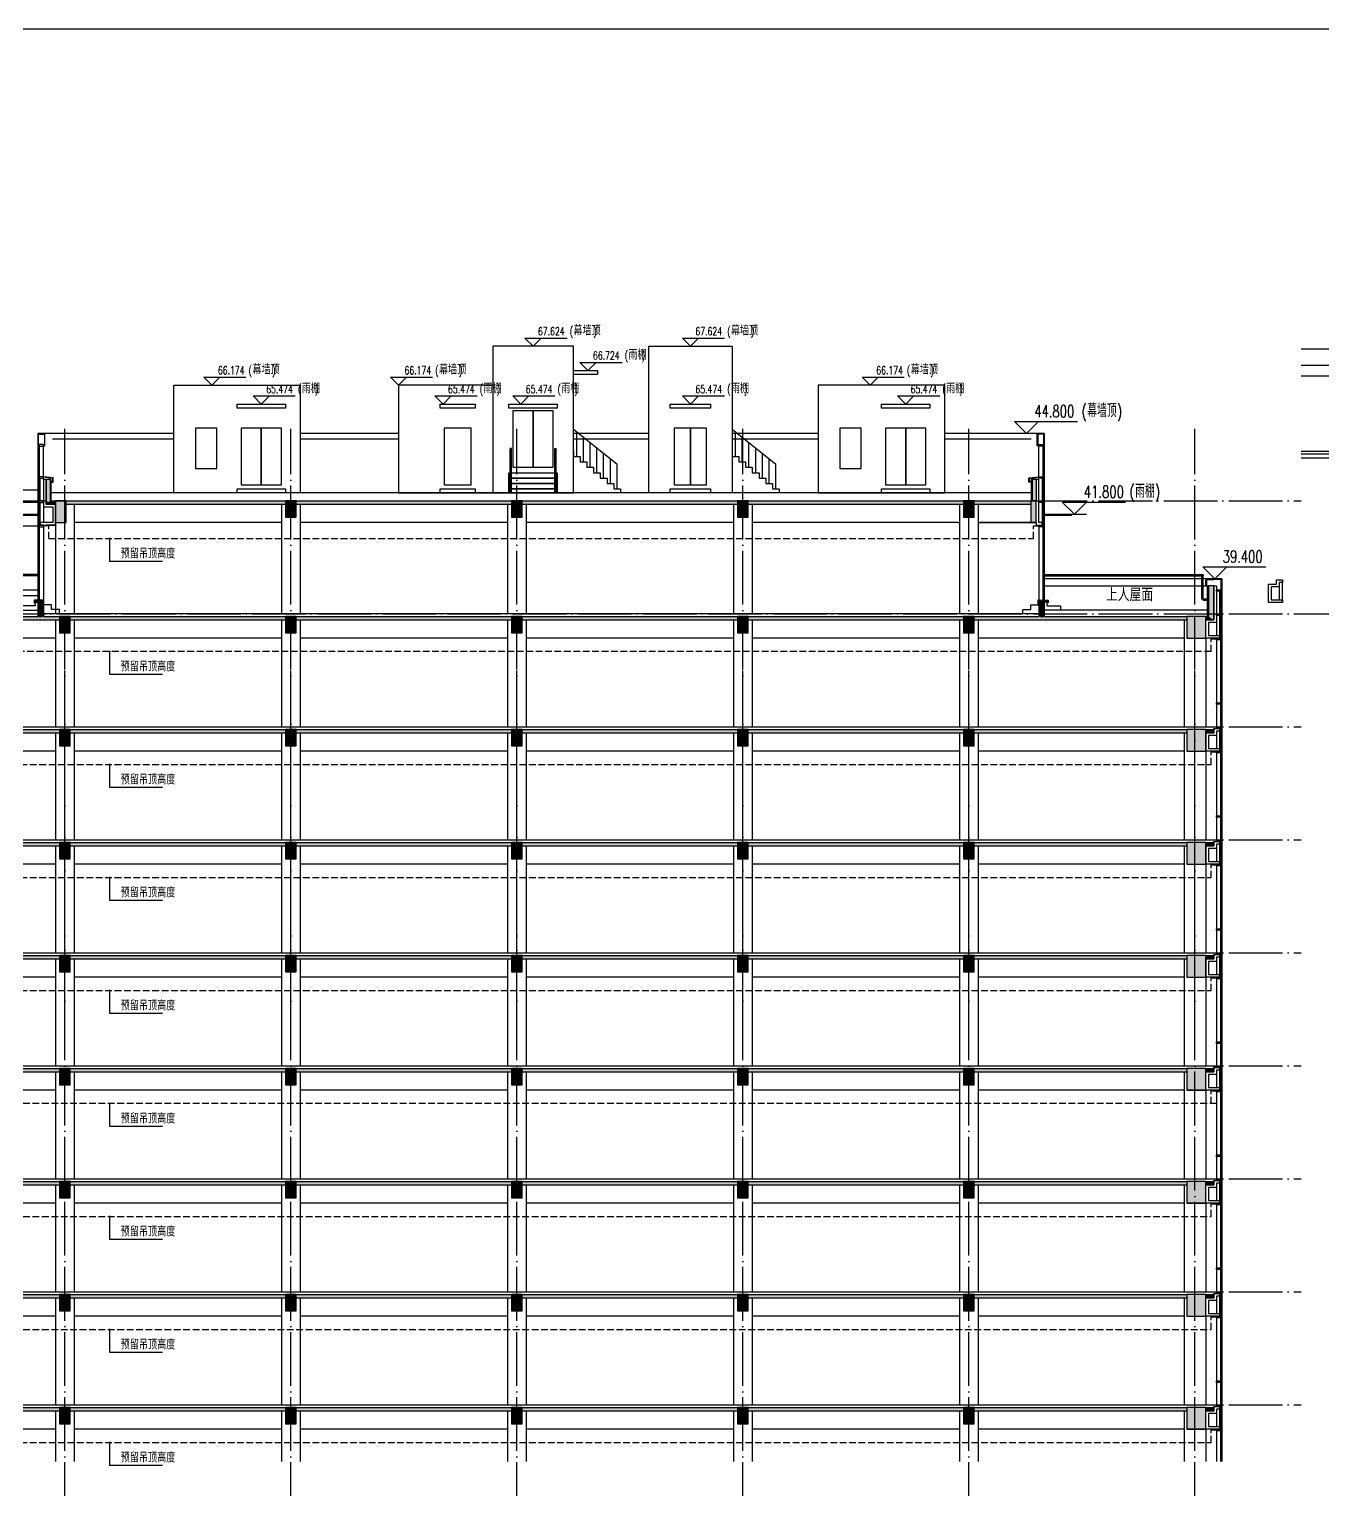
# Model space of a CAD drawing. Extents: x -781494 to 378714, y -27129 to 259749.
# Drawn here: x -735976 to -687899, y 205463 to 259749 of the extents above; entities that cross this region are included whole.
import ezdxf

# ---------------------------------------------------------------- set-up
doc = ezdxf.new("R2010")
doc.units = 0
doc.header["$LTSCALE"] = 1000
doc.header["$MEASUREMENT"] = 0
doc.linetypes.add('104-6 轴网$0$DOTE', pattern=[2.42, 2, -0.2, 0.02, -0.2])
doc.linetypes.add('DASH', pattern=[0.35, 0.25, -0.1])
for name, color, linetype in [('01-标注_标高', 200, 'Continuous'), ('01-标注_符号', 200, 'Continuous'), ('02-TEXT_标注', 130, 'Continuous'), ('05-填充_天正', 26, 'Continuous'), ('104-6 轴网$0$A_AXIS-轴线', 36, '104-6 轴网$0$DOTE'), ('A-C_玻璃幕墙', 140, 'Continuous'), ('A-C_窗', 140, 'Continuous'), ('A-D_龙骨', 152, 'Continuous'), ('A-E_栏杆', 232, 'Continuous'), ('A-STR-面层', 191, 'Continuous'), ('A-SUR_保温', 222, 'Continuous'), ('A-SUR_吊顶', 40, 'Continuous'), ('A-SUR_看线', 231, 'Continuous'), ('A-SUR_面层', 191, 'Continuous'), ('A-TECH_结构', 21, 'Continuous'), ('A-金属背板', 30, 'Continuous'), ('A_STR-砼墙', 51, 'Continuous'), ('A_STR-砼柱', 51, 'Continuous'), ('D_铝板', 181, 'Continuous'), ('PUB_HATCH', 8, 'Continuous')]:
    doc.layers.add(name, color=color, linetype=linetype)
doc.layers.add('04-不打印_标注', color=3, linetype='Continuous', plot=False)
doc.styles.add('104-6 轴网$0$_TCH_AXIS', font='STXIHEI.TTF', dxfattribs={"width": 0.75})
doc.styles.add('_TCH_DIM', font='SIMPLEX', dxfattribs={"bigfont": 'GBCBIG'})

# ---------------------------------------------------------------- blocks, each defined once
blk = doc.blocks.new('kyuhtr')
at = {"const_width": 20}
blk.add_lwpolyline([(50, 0), (0, 0)], dxfattribs=at)
blk.add_lwpolyline([(50, -30), (200, -30), (200, 30), (50, 30)], close=True)
blk = doc.blocks.new('fedwatgerwtg')
at = {"layer": 'A-SUR_吊顶', "linetype": 'DASH'}
blk.add_lwpolyline([(-400, -470), (-400, 0), (-200, 0)], dxfattribs=at)
blk = doc.blocks.new('_FZH')
blk.add_lwpolyline([(-0.5, -0.5), (0.5, -0.5), (0.5, 0.5), (-0.5, 0.5)], close=True)
at = {"layer": 'PUB_HATCH'}
blk.add_solid([(-0.5, -0.5), (0.5, -0.5), (-0.5, 0.5), (0.5, 0.5)], dxfattribs=at)
blk = doc.blocks.new('gfshsth')
at = {"layer": '05-填充_天正'}
for points in [[(7700, 800), (7700, 0), (7783, -40), (7850, 0), (7850, 800)], [(44350, 0), (44500, 0), (44500, 800), (44350, 800)], [(7700, -120), (7800, -120), (7783, -40), (7700, 0)], [(8050, -120), (8050, 0), (7850, 0), (7783, -40), (7800, -120)], [(16600, -120), (16600, 0), (8450, 0), (8450, -120)], [(25000, -120), (25000, 0), (17000, 0), (17000, -120)], [(33400, -120), (33400, 0), (25400, 0), (25400, -120)], [(41800, -120), (41800, 0), (33800, 0), (33800, -120)], [(44300, -120), (44300, 0), (42200, 0), (42200, -120)]]:
    blk.add_hatch(color=256, dxfattribs=at).paths.add_polyline_path(points)
at = {"layer": '01-标注_标高'}
for p, q in [((44139, 2500), (43689, 2950)), ((43689, 2950), (46036, 2950)), ((44139, 2500), (44589, 2950)), ((44871, -491), (46371, -491)), ((45921, -491), (45471, -41)), ((45471, -41), (47819, -41)), ((45921, -491), (46371, -41))]:
    blk.add_line(p, q, dxfattribs=at)
at = {"layer": 'A-C_玻璃幕墙'}
for points in [[(6400, -491), (7400, -491), (7400, -541), (6400, -541)], [(44800, -491), (45800, -491), (45800, -541), (44800, -541)]]:
    blk.add_lwpolyline(points, close=True, dxfattribs=at)
at = {"layer": 'A-C_窗'}
for p, q in [((7400, 2070), (7400, -2100)), ((7450, 2040), (7450, -2100)), ((7600, 800), (7600, 2040)), ((44750, 2100), (44750, -2100)), ((44800, 2070), (44800, -2100)), ((7400, 100), (7400, 100)), ((7600, -60), (7600, -800)), ((7600, -900), (7600, -2100)), ((44600, -900), (44600, -2100))]:
    blk.add_line(p, q, dxfattribs=at)
for points in [[(44600, 800), (44600, 2100)], [(-2200, -930), (7400, -930)]]:
    blk.add_lwpolyline(points, dxfattribs=at)
at = {"layer": 'A-SUR_保温'}
for p, q in [((7880, 800), (7850, 800)), ((7880, 800), (7880, 0)), ((44320, 800), (44350, 800)), ((44320, 800), (44320, 0))]:
    blk.add_line(p, q, dxfattribs=at)
blk.add_lwpolyline([(7700, 800), (7600, 800), (7600, -220), (7950, -220), (7950, -800), (7480, -800), (7480, -900), (8050, -900), (8050, -120), (7700, -120)], close=True, dxfattribs=at)
blk.add_lwpolyline([(44500, -800), (44500, -900), (44720, -900), (44720, -800), (44600, -800), (44600, 800), (44500, 800)], dxfattribs=at)
at = {"layer": 'A-SUR_吊顶', "linetype": 'DASH'}
blk.add_line((7800, -1400), (44400, -1400), dxfattribs=at)
at = {"layer": 'A-SUR_看线'}
for p, q in [((7400, 400), (-2400, 400)), ((-2140, -50), (7460, -50))]:
    blk.add_line(p, q, dxfattribs=at)
at = {"layer": 'A-SUR_面层'}
blk.add_line((44320, 300), (7880, 300), dxfattribs=at)
at = {"layer": 'A-TECH_结构'}
for p, q in [((8050, -900), (7700, -900)), ((16450, -800), (8750, -800)), ((24850, -800), (17150, -800)), ((33250, -800), (25550, -800)), ((41600, -800), (33950, -800)), ((41600, -800), (41650, -800)), ((42350, -800), (44500, -800)), ((44500, -800), (42400, -800))]:
    blk.add_line(p, q, dxfattribs=at)
for points in [[(8050, -120), (8050, -2100)], [(8750, -120), (8750, -2100)], [(16450, -120), (16450, -2100)], [(17150, -120), (17150, -2100)], [(24850, -120), (24850, -2100)], [(25550, -120), (25550, -2100)], [(33250, -120), (33250, -2100)], [(33950, -120), (33950, -2100)], [(41650, -120), (41650, -2100)], [(42350, -120), (42350, -2100)]]:
    blk.add_lwpolyline(points, dxfattribs=at)
at = {"layer": 'A-金属背板'}
for p, q in [((7480, 0), (7480, 840)), ((44720, 840), (44720, 0)), ((7480, -900), (7480, -60)), ((44720, -60), (44720, -900))]:
    blk.add_line(p, q, dxfattribs=at)
at = {"layer": 'A_STR-砼墙'}
for p, q in [((7700, 800), (7700, 0)), ((7850, 800), (7700, 800)), ((7850, 800), (7850, 0)), ((44350, 800), (44350, 0)), ((44500, 800), (44350, 800)), ((44500, 800), (44500, 0)), ((7700, 0), (7700, 0)), ((7700, 0), (7700, -120)), ((7700, -120), (7800, -120)), ((7800, -120), (8050, -120)), ((7850, 0), (8050, 0)), ((8450, 0), (16600, 0)), ((8450, -120), (16600, -120)), ((17000, 0), (25000, 0)), ((17000, -120), (25000, -120)), ((25400, 0), (33400, 0)), ((25400, -120), (33400, -120)), ((33800, 0), (41800, 0)), ((33800, -120), (41800, -120)), ((42200, 0), (44300, 0)), ((42200, -120), (44300, -120))]:
    blk.add_line(p, q, dxfattribs=at)
at = {"layer": 'D_铝板'}
for points in [[(7640, 2467), (7640, 2070), (7600, 2070), (7600, 2050), (7660, 2050), (7660, 2486), (7400, 2500), (7400, 2070), (7420, 2070), (7420, 2479)], [(44560, 2467), (44560, 2070), (44600, 2070), (44600, 2050), (44540, 2050), (44540, 2486), (44800, 2500), (44800, 2070), (44780, 2070), (44780, 2479)]]:
    blk.add_lwpolyline(points, close=True, dxfattribs=at)
for points in [[(7880, 700), (7970, 700), (7970, 855), (7600, 900)], [(7880, 720), (7950, 720), (7950, 837), (7600, 880)], [(44320, 700), (44230, 700), (44230, 855), (44600, 900)], [(44320, 720), (44250, 720), (44250, 837), (44600, 880)]]:
    blk.add_lwpolyline(points, dxfattribs=at)
at = {"color": 2, "xscale": -1}
blk.add_blockref('fedwatgerwtg', (7400, -930), dxfattribs=at)
at = {"color": 2}
blk.add_blockref('fedwatgerwtg', (44800, -930), dxfattribs=at)
at = {"layer": 'A-D_龙骨'}
for p in [(7400, 2070), (7400, 870), (7400, -30), (7400, -930)]:
    blk.add_blockref('kyuhtr', p, dxfattribs=at)
at = {"layer": 'A-D_龙骨', "xscale": -1}
for p in [(44800, 2070), (44800, 870), (44800, -30), (44800, -930)]:
    blk.add_blockref('kyuhtr', p, dxfattribs=at)
at = {"layer": 'A_STR-砼柱', "xscale": 400}
for p, yscale, zscale in [((8250, -400), 800.0000000035507, 800.0000000035507), ((16800, -300), 600, 600), ((25200, -300), 600, 600), ((33600, -300), 600, 600)]:
    blk.add_blockref('_FZH', p, dxfattribs=dict(at, yscale=yscale, zscale=zscale))
at = {"layer": 'A_STR-砼柱'}
for p, xscale, yscale, zscale, rotation in [((42000, -300), 400, 600, 600, 359.9999999999333), ((44400, -400), 800.0000000516884, 200, 200, 89.99999999899948)]:
    blk.add_blockref('_FZH', p, dxfattribs=dict(at, xscale=xscale, yscale=yscale, zscale=zscale, rotation=rotation))
at = {"layer": '02-TEXT_标注', "style": '_TCH_DIM', "width": 0.705882}
for s, height, p in [('44.800', 446.2, (44431, 3107)), ('(', 446, (46186, 3107)), (')', 446, (47502, 3107)), ('41.800', 446.2, (46274, 117)), ('(', 446, (47969, 117)), (')', 446, (48916, 117))]:
    blk.add_text(s, height=height, dxfattribs=at).set_placement(p)
at = {"layer": '02-TEXT_标注', "style": '_TCH_DIM'}
for s, p in [('幕墙顶', (46396, 3107)), ('雨棚', (48179, 117))]:
    blk.add_text(s, height=506.4, dxfattribs=at).set_placement(p)
blk = doc.blocks.new('jtrsytrs')
at = {"layer": '05-填充_天正'}
for points in [[(50900, 1050), (50900, -100), (51100, -220), (51100, 1050)], [(7280, 500), (7280, 440), (7600, 440), (7600, 500)], [(7600, 440), (7400, 440), (7400, -100), (7467, -140), (7600, -100)], [(44600, 500), (44600, 440), (44920, 440), (44920, 500)], [(44800, 440), (44600, 440), (44600, -100), (44733, -140), (44800, -100)], [(300, -100), (300, -220), (7400, -220), (7467, -140), (7400, -100)], [(8200, -220), (8200, -100), (7600, -100), (7467, -140), (7400, -220)], [(16600, -220), (16600, -100), (8600, -100), (8600, -220)], [(25000, -220), (25000, -100), (17000, -100), (17000, -220)], [(33400, -220), (33400, -100), (25400, -100), (25400, -220)], [(41800, -220), (41800, -100), (33800, -100), (33800, -220)], [(42200, -100), (42200, -220), (44800, -220), (44733, -140), (44600, -100)], [(50100, -220), (50100, -100), (44800, -100), (44733, -140), (44800, -220)], [(50800, -100), (50800, -220), (51100, -220), (50900, -100)]]:
    blk.add_hatch(color=256, dxfattribs=at).paths.add_polyline_path(points)
at = {"layer": '01-标注_标高'}
for p, q in [((51140, 1300), (50690, 1750)), ((50690, 1750), (53038, 1750)), ((51140, 1300), (51590, 1750))]:
    blk.add_line(p, q, dxfattribs=at)
at = {"layer": 'A-C_窗'}
for p, q in [((7400, 2100), (7400, 500)), ((7450, 2100), (7450, 500)), ((7600, 2100), (7600, 0)), ((44600, 2100), (44600, 0)), ((44750, 2100), (44750, 500)), ((44800, 2100), (44800, 500)), ((7400, 440), (7400, 0)), ((51200, -320), (51200, -800))]:
    blk.add_line(p, q, dxfattribs=at)
for points in [[(51350, 870), (51350, -2100)], [(51400, 870), (51400, -2100)], [(51200, -900), (51200, -2100)]]:
    blk.add_lwpolyline(points, dxfattribs=at)
at = {"layer": 'A-E_栏杆'}
for points in [[(7400, 1460), (-1685, 1460)], [(7400, 1410), (-1660, 1410)], [(44800, 1460), (50685, 1460)], [(44800, 1410), (50660, 1410)]]:
    blk.add_lwpolyline(points, dxfattribs=at)
for points in [[(50870, 500), (50740, 500, -0.414214), (50660, 580), (50660, 1435)], [(50870, 550), (50740, 550, -0.414214), (50710, 580), (50710, 1435)]]:
    blk.add_lwpolyline(points, format="xyb", dxfattribs=at)
blk.add_circle((50685, 1435), 25, dxfattribs=at)
at = {"layer": 'A-STR-面层'}
blk.add_line((44600, 0), (7600, 0), dxfattribs=at)
for points in [[(7300, 414), (7300, 300), (6800, 300), (6800, 135)], [(7620, 340), (7620, 520), (7260, 515), (7260, 410), (7300, 414)], [(8200, 0), (8200, 170), (7900, 170), (7900, 340), (7620, 340)], [(44000, 0), (44000, 170), (44300, 170), (44300, 340), (44580, 340)], [(44580, 340), (44580, 520), (44940, 515), (44940, 410), (44900, 414)], [(44900, 414), (44900, 300), (45400, 300), (45400, 135)]]:
    blk.add_lwpolyline(points, dxfattribs=at)
at = {"layer": 'A-SUR_保温'}
for p, q in [((50870, -100), (50870, 1050)), ((50870, 1050), (50900, 1050))]:
    blk.add_line(p, q, dxfattribs=at)
blk.add_lwpolyline([(51200, -160), (51200, -320), (50900, -320), (50900, -800), (51320, -800), (51320, -900), (50800, -900), (50800, -220), (51100, -220), (51100, 1050), (51200, 1050), (51200, -60), (51200, -60), (51200, -160), (51200, -160)], dxfattribs=at)
at = {"layer": 'A-SUR_吊顶', "linetype": 'DASH'}
blk.add_line((51000, -1400), (-2000, -1400), dxfattribs=at)
blk.add_lwpolyline([(51000, -1400), (51000, -930), (51200, -930)], dxfattribs=at)
at = {"layer": 'A-SUR_看线'}
for p, q in [((50660, 1300), (44800, 1300)), ((51400, 1300), (50710, 1300)), ((-1660, 891), (7400, 891)), ((-1660, 691), (7400, 691)), ((50660, 1030), (44800, 1030)), ((50810, 1030), (50710, 1030))]:
    blk.add_line(p, q, dxfattribs=at)
at = {"layer": 'A-SUR_面层'}
for p, q in [((-1920, 135), (7400, 135)), ((50870, 135), (44800, 135))]:
    blk.add_line(p, q, dxfattribs=at)
at = {"layer": 'A-TECH_结构'}
for p, q in [((8050, -900), (400, -900)), ((16450, -900), (8750, -900)), ((24850, -900), (17150, -900)), ((33250, -900), (25550, -900)), ((41650, -900), (33950, -900)), ((50000, -900), (42350, -900))]:
    blk.add_line(p, q, dxfattribs=at)
for points in [[(8050, 2100), (8050, 0)], [(8750, 2100), (8750, 0)], [(16450, 2100), (16450, 0)], [(17150, 2100), (17150, 0)], [(24850, 2100), (24850, 0)], [(25550, 2100), (25550, 0)], [(33250, 2100), (33250, 0)], [(33950, 2100), (33950, 0)], [(41650, 2100), (41650, 0)], [(42350, 2100), (42350, 0)], [(8050, -220), (8050, -2100)], [(8750, -220), (8750, -2100)], [(16450, -220), (16450, -2100)], [(17150, -220), (17150, -2100)], [(24850, -220), (24850, -2100)], [(25550, -220), (25550, -2100)], [(33250, -220), (33250, -2100)], [(33950, -220), (33950, -2100)], [(41650, -220), (41650, -2100)], [(42350, -220), (42350, -2100)], [(50000, -220), (50000, -2100)], [(50800, -900), (50800, -2100)]]:
    blk.add_lwpolyline(points, dxfattribs=at)
at = {"layer": 'A-金属背板'}
for p, q in [((51320, -100), (51320, 840)), ((51320, -900), (51320, -60))]:
    blk.add_line(p, q, dxfattribs=at)
at = {"layer": 'A_STR-砼墙'}
for p, q in [((50900, 1050), (50900, -100)), ((51100, 1050), (50900, 1050)), ((51100, 1050), (51100, -220)), ((7280, 500), (7280, 440)), ((7600, 500), (7280, 500)), ((7280, 440), (7400, 440)), ((7400, 440), (7400, -100)), ((7600, 500), (7600, 440)), ((7600, 440), (7600, -100)), ((44600, 500), (44600, 440)), ((44920, 500), (44600, 500)), ((44600, 440), (44600, -100)), ((44800, 440), (44800, -100)), ((44920, 440), (44800, 440)), ((44920, 500), (44920, 440)), ((300, -100), (7400, -100)), ((300, -220), (7400, -220)), ((7400, -220), (8200, -220)), ((7600, -100), (8200, -100)), ((8600, -100), (16600, -100)), ((8600, -220), (16600, -220)), ((17000, -100), (25000, -100)), ((17000, -220), (25000, -220)), ((25400, -100), (33400, -100)), ((25400, -220), (33400, -220)), ((33800, -100), (41800, -100)), ((33800, -220), (41800, -220)), ((42200, -100), (44600, -100)), ((42200, -220), (44800, -220)), ((44800, -100), (50100, -100)), ((44800, -220), (50100, -220)), ((50800, -100), (50900, -100)), ((50800, -220), (51100, -220))]:
    blk.add_line(p, q, dxfattribs=at)
at = {"layer": 'D_铝板'}
blk.add_lwpolyline([(50870, 1030), (50810, 1030), (50810, 1270), (51400, 1300), (51400, 870), (51380, 870), (51380, 1279), (50830, 1251), (50830, 1050), (50870, 1050)], close=True, dxfattribs=at)
at = {"layer": 'A-D_龙骨', "xscale": -1}
for p in [(51400, 870), (51400, -30), (51400, -930)]:
    blk.add_blockref('kyuhtr', p, dxfattribs=at)
at = {"layer": 'A_STR-砼柱'}
for p, xscale, yscale, zscale in [((8400, -400), 400, 600, 600), ((16800, -400), 400, 600, 600), ((25200, -400), 400, 600, 600), ((42000, -400), 400, 600, 600), ((50450, -500), 700, 800, 800)]:
    blk.add_blockref('_FZH', p, dxfattribs=dict(at, xscale=xscale, yscale=yscale, zscale=zscale))
at = {"layer": 'A_STR-砼柱', "xscale": 400, "yscale": 600, "zscale": 600, "rotation": 6.670106611340577e-11}
blk.add_blockref('_FZH', (33600, -400), dxfattribs=at)
at = {"layer": '02-TEXT_标注'}
for s, height, style, width, p in [('39.400', 446.2, '_TCH_DIM', 0.705882, (51433, 1908)), ('上人屋面', 428.1, '104-6 轴网$0$_TCH_AXIS', 0.75, (47094, 518))]:
    blk.add_text(s, height=height, dxfattribs=dict(at, style=style, width=width)).set_placement(p)
blk = doc.blocks.new('htetrawe')
at = {"layer": 'A-C_窗'}
blk.add_line((-200, 610), (-200, 130), dxfattribs=at)
at = {"layer": 'A-SUR_保温'}
blk.add_lwpolyline([(-200, 770), (-200, 610), (-500, 610), (-500, 130), (-80, 130), (-80, 30), (-600, 30), (-600, 710), (-300, 710), (-300, 870), (-200, 870), (-200, 870), (-80, 870), (-80, 770), (-200, 770)], dxfattribs=at)
at = {"layer": 'A-金属背板'}
blk.add_line((-80, 30), (-80, 870), dxfattribs=at)
blk = doc.blocks.new('njgdfjhtrs')
at = {"layer": '05-填充_天正'}
for points in [[(8200, -220), (8200, -100), (300, -100), (300, -220)], [(16600, -220), (16600, -100), (8600, -100), (8600, -220)], [(25000, -220), (25000, -100), (17000, -100), (17000, -220)], [(33400, -220), (33400, -100), (25400, -100), (25400, -220)], [(41800, -220), (41800, -100), (33800, -100), (33800, -220)], [(50100, -220), (50100, -100), (42200, -100), (42200, -220)], [(50800, -100), (50800, -220), (51100, -220), (51100, -100)]]:
    blk.add_hatch(color=256, dxfattribs=at).paths.add_polyline_path(points)
at = {"layer": '01-标注_符号'}
for p, q in [((10061, -1400), (10061, -2240)), ((10061, -2240), (12028, -2240))]:
    blk.add_line(p, q, dxfattribs=at)
at = {"layer": '01-标注_符号', "const_width": 40}
blk.add_lwpolyline([(10061, -1380, 1), (10061, -1420, 1)], format="xyb", close=True, dxfattribs=at)
at = {"layer": '104-6 轴网$0$A_AXIS-轴线'}
for points in [[(8400, -2100), (8400, 2100)], [(16800, -2100), (16800, 2100)], [(25200, -2100), (25200, 2100)], [(33600, -2100), (33600, 2100)], [(42000, -2100), (42000, 2100)], [(50400, -2100), (50400, 2100)]]:
    blk.add_lwpolyline(points, dxfattribs=at)
at = {"layer": 'A-C_窗'}
for points in [[(51200, 2100), (51200, 0)], [(51350, 2100), (51350, -2100)], [(51400, 2100), (51400, -2100)], [(51200, -900), (51200, -2100)]]:
    blk.add_lwpolyline(points, dxfattribs=at)
at = {"layer": 'A-SUR_吊顶', "linetype": 'DASH'}
blk.add_line((-2000, -1400), (51000, -1400), dxfattribs=at)
at = {"layer": 'A-SUR_面层'}
blk.add_line((-2200, 0), (51200, 0), dxfattribs=at)
at = {"layer": 'A-TECH_结构'}
for p, q in [((8050, -900), (400, -900)), ((16450, -900), (8750, -900)), ((24850, -900), (17150, -900)), ((33250, -900), (25550, -900)), ((41650, -900), (33950, -900)), ((50000, -900), (42350, -900))]:
    blk.add_line(p, q, dxfattribs=at)
for points in [[(8050, 2100), (8050, 0)], [(8750, 2100), (8750, 0)], [(16450, 2100), (16450, 0)], [(17150, 2100), (17150, 0)], [(24850, 2100), (24850, 0)], [(25550, 2100), (25550, 0)], [(33250, 2100), (33250, 0)], [(33950, 2100), (33950, 0)], [(41650, 2100), (41650, 0)], [(42350, 2100), (42350, 0)], [(50000, 2100), (50000, 0)], [(50800, 2100), (50800, 0)], [(8050, -220), (8050, -2100)], [(8750, -220), (8750, -2100)], [(16450, -220), (16450, -2100)], [(17150, -220), (17150, -2100)], [(24850, -220), (24850, -2100)], [(25550, -220), (25550, -2100)], [(33250, -220), (33250, -2100)], [(33950, -220), (33950, -2100)], [(41650, -220), (41650, -2100)], [(42350, -220), (42350, -2100)], [(50000, -220), (50000, -2100)], [(50800, -220), (50800, -2100)]]:
    blk.add_lwpolyline(points, dxfattribs=at)
at = {"layer": 'A_STR-砼墙'}
for p, q in [((300, -100), (8200, -100)), ((300, -220), (8200, -220)), ((8600, -100), (16600, -100)), ((8600, -220), (16600, -220)), ((17000, -100), (25000, -100)), ((17000, -220), (25000, -220)), ((25400, -100), (33400, -100)), ((25400, -220), (33400, -220)), ((33800, -100), (41800, -100)), ((33800, -220), (41800, -220)), ((42200, -100), (50100, -100)), ((42200, -220), (50100, -220)), ((50800, -100), (51100, -100)), ((50800, -220), (51100, -220)), ((51100, -100), (51100, -220))]:
    blk.add_line(p, q, dxfattribs=at)
at = {"color": 2}
for name in ['htetrawe', 'fedwatgerwtg']:
    blk.add_blockref(name, (51400, -930), dxfattribs=at)
at = {"layer": 'A-D_龙骨', "xscale": -1}
for p in [(51400, 870), (51400, -30), (51400, -930)]:
    blk.add_blockref('kyuhtr', p, dxfattribs=at)
at = {"layer": 'A_STR-砼柱'}
for p, xscale, yscale, zscale in [((8400, -400), 400, 600, 600), ((16800, -400), 400, 600, 600), ((25200, -400), 400, 600, 600), ((33600, -400), 400, 600, 600), ((42000, -400), 400, 600, 600), ((50450, -500), 700, 800, 800)]:
    blk.add_blockref('_FZH', p, dxfattribs=dict(at, xscale=xscale, yscale=yscale, zscale=zscale))
at = {"layer": '02-TEXT_标注', "style": '_TCH_DIM'}
blk.add_text('预留吊顶高度', height=337.6, dxfattribs=at).set_placement((10478, -2135))
blk = doc.blocks.new('jrsdtr4e')
at = {"layer": '05-填充_天正'}
for points in [[(8200, -220), (8200, -100), (300, -100), (300, -220)], [(16600, -220), (16600, -100), (8600, -100), (8600, -220)], [(25000, -220), (25000, -100), (17000, -100), (17000, -220)], [(33400, -220), (33400, -100), (25400, -100), (25400, -220)], [(41800, -220), (41800, -100), (33800, -100), (33800, -220)], [(50100, -220), (50100, -100), (42200, -100), (42200, -220)], [(50800, -100), (50800, -220), (51100, -220), (51100, -100)]]:
    blk.add_hatch(color=256, dxfattribs=at).paths.add_polyline_path(points)
at = {"layer": '01-标注_符号'}
for p, q in [((10061, -1400), (10061, -2240)), ((10061, -2240), (12028, -2240))]:
    blk.add_line(p, q, dxfattribs=at)
at = {"layer": '01-标注_符号', "const_width": 40}
blk.add_lwpolyline([(10061, -1380, 1), (10061, -1420, 1)], format="xyb", close=True, dxfattribs=at)
at = {"layer": 'A-C_窗'}
for points in [[(51200, 2100), (51200, 0)], [(51350, 2100), (51350, -2100)], [(51400, 2100), (51400, -2100)], [(51200, -900), (51200, -2100)]]:
    blk.add_lwpolyline(points, dxfattribs=at)
at = {"layer": 'A-SUR_保温'}
blk.add_lwpolyline([(51200, -160), (51200, -320), (50900, -320), (50900, -800), (51350, -800), (51350, -900), (50800, -900), (50800, -220), (51100, -220), (51100, -30), (51200, -30), (51200, -60), (51350, -60), (51350, -160), (51200, -160)], dxfattribs=at)
at = {"layer": 'A-SUR_吊顶', "linetype": 'DASH'}
blk.add_lwpolyline([(51200, -1400), (-400, -1400), (-400, -1140), (-500, -1140)], dxfattribs=at)
at = {"layer": 'A-SUR_面层'}
blk.add_line((-2200, 0), (51200, 0), dxfattribs=at)
at = {"layer": 'A-TECH_结构'}
for p, q in [((8050, -900), (400, -900)), ((16450, -900), (8750, -900)), ((21600, -900), (17150, -900)), ((24850, -900), (21600, -900)), ((33250, -900), (25550, -900)), ((41650, -900), (33950, -900)), ((50000, -900), (42350, -900)), ((50750, -900), (50100, -900))]:
    blk.add_line(p, q, dxfattribs=at)
for points in [[(8050, 2100), (8050, 0)], [(8750, 2100), (8750, 0)], [(16450, 2100), (16450, 0)], [(17150, 2100), (17150, 0)], [(24850, 2100), (24850, 0)], [(25550, 2100), (25550, 0)], [(33250, 2100), (33250, 0)], [(33950, 2100), (33950, 0)], [(41650, 2100), (41650, 0)], [(42350, 2100), (42350, 0)], [(50000, 2100), (50000, 0)], [(50800, 2100), (50800, 0)], [(8050, -220), (8050, -2100)], [(8750, -220), (8750, -2100)], [(16450, -220), (16450, -2100)], [(17150, -220), (17150, -2100)], [(24850, -220), (24850, -2100)], [(25550, -220), (25550, -2100)], [(33250, -220), (33250, -2100)], [(33950, -220), (33950, -2100)], [(41650, -220), (41650, -2100)], [(42350, -220), (42350, -2100)], [(50000, -220), (50000, -2100)], [(50800, -900), (50800, -2100)]]:
    blk.add_lwpolyline(points, dxfattribs=at)
at = {"layer": 'A_STR-砼墙'}
for p, q in [((300, -100), (8200, -100)), ((300, -220), (8200, -220)), ((8600, -100), (16600, -100)), ((8600, -220), (16600, -220)), ((17000, -100), (25000, -100)), ((17000, -220), (25000, -220)), ((25400, -100), (33400, -100)), ((25400, -220), (33400, -220)), ((33800, -100), (41800, -100)), ((33800, -220), (41800, -220)), ((42200, -100), (50100, -100)), ((42200, -220), (50100, -220)), ((50800, -100), (51100, -100)), ((50800, -220), (51100, -220)), ((51100, -100), (51100, -220))]:
    blk.add_line(p, q, dxfattribs=at)
at = {"layer": 'A-D_龙骨', "xscale": -1}
for p in [(51400, 870), (51400, -30), (51400, -930)]:
    blk.add_blockref('kyuhtr', p, dxfattribs=at)
at = {"layer": 'A_STR-砼柱'}
for p, xscale, yscale, zscale in [((8400, -400), 400, 600, 600), ((16800, -400), 400, 600, 600), ((25200, -400), 400, 600, 600), ((33600, -400), 400, 600, 600), ((42000, -400), 400, 600, 600), ((50450, -500), 700, 800, 800)]:
    blk.add_blockref('_FZH', p, dxfattribs=dict(at, xscale=xscale, yscale=yscale, zscale=zscale))
at = {"layer": '02-TEXT_标注', "style": '_TCH_DIM'}
blk.add_text('预留吊顶高度', height=337.6, dxfattribs=at).set_placement((10478, -2135))
blk = doc.blocks.new('grweat')
at = {"layer": '05-填充_天正'}
for points in [[(8200, -220), (8200, -100), (300, -100), (300, -220)], [(16600, -220), (16600, -100), (8600, -100), (8600, -220)], [(25000, -220), (25000, -100), (17000, -100), (17000, -220)], [(33400, -220), (33400, -100), (25400, -100), (25400, -220)], [(41800, -220), (41800, -100), (33800, -100), (33800, -220)], [(50100, -220), (50100, -100), (42200, -100), (42200, -220)], [(50800, -100), (50800, -220), (51100, -220), (51100, -100)]]:
    blk.add_hatch(color=256, dxfattribs=at).paths.add_polyline_path(points)
at = {"layer": '01-标注_符号'}
for p, q in [((10061, -1400), (10061, -2240)), ((10061, -2240), (12027.6, -2240))]:
    blk.add_line(p, q, dxfattribs=at)
at = {"layer": '01-标注_符号', "const_width": 40}
blk.add_lwpolyline([(10061, -1380, 1), (10061, -1420, 1)], format="xyb", close=True, dxfattribs=at)
at = {"layer": 'A-C_窗'}
for points in [[(51200, 2100), (51200, 0)], [(51350, 2100), (51350, -2100)], [(51400, 2100), (51400, -2100)], [(51200, -900), (51200, -2100)]]:
    blk.add_lwpolyline(points, dxfattribs=at)
at = {"layer": 'A-SUR_吊顶', "linetype": 'DASH'}
blk.add_lwpolyline([(-3500, -930), (-3300, -930), (-3300, -1400), (51000, -1400)], dxfattribs=at)
at = {"layer": 'A-SUR_面层'}
blk.add_line((-3220, 0, -1500), (51200, 0), dxfattribs=at)
at = {"layer": 'A-TECH_结构'}
for p, q in [((8050, -900), (400, -900)), ((16450, -900), (8750, -900)), ((21400, -900), (17150, -900)), ((24850, -900), (17200, -900)), ((33250, -900), (25550, -900)), ((41650, -900), (33950, -900)), ((50000, -900), (42350, -900)), ((50750, -900), (50100, -900))]:
    blk.add_line(p, q, dxfattribs=at)
for points in [[(8050, 2100), (8050, 0)], [(8750, 2100), (8750, 0)], [(16450, 2100), (16450, 0)], [(17150, 2100), (17150, 0)], [(24850, 2100), (24850, 0)], [(25550, 2100), (25550, 0)], [(33250, 2100), (33250, 0)], [(33950, 2100), (33950, 0)], [(41650, 2100), (41650, 0)], [(42350, 2100), (42350, 0)], [(50000, 2100), (50000, 0)], [(50800, 2100), (50800, 0)], [(8050, -220), (8050, -2100)], [(8750, -220), (8750, -2100)], [(16450, -220), (16450, -2100)], [(17150, -220), (17150, -2100)], [(24850, -220), (24850, -2100)], [(25550, -220), (25550, -2100)], [(33250, -220), (33250, -2100)], [(33950, -220), (33950, -2100)], [(41650, -220), (41650, -2100)], [(42350, -220), (42350, -2100)], [(50000, -220), (50000, -2100)], [(50800, -900), (50800, -2100)]]:
    blk.add_lwpolyline(points, dxfattribs=at)
at = {"layer": 'A_STR-砼墙'}
for p, q in [((300, -100), (8200, -100)), ((300, -220), (8200, -220)), ((8600, -100), (16600, -100)), ((8600, -220), (16600, -220)), ((17000, -100), (25000, -100)), ((17000, -220), (25000, -220)), ((25400, -100), (33400, -100)), ((25400, -220), (33400, -220)), ((33800, -100), (41800, -100)), ((33800, -220), (41800, -220)), ((42200, -100), (50100, -100)), ((42200, -220), (50100, -220)), ((50800, -100), (51100, -100)), ((50800, -220), (51100, -220)), ((51100, -100), (51100, -220))]:
    blk.add_line(p, q, dxfattribs=at)
at = {"color": 2}
for name in ['htetrawe', 'fedwatgerwtg']:
    blk.add_blockref(name, (51400, -930), dxfattribs=at)
at = {"layer": 'A-D_龙骨', "xscale": -1}
for p in [(51400, 870), (51400, -30), (51400, -930)]:
    blk.add_blockref('kyuhtr', p, dxfattribs=at)
at = {"layer": 'A_STR-砼柱'}
for p, xscale, yscale, zscale in [((8400, -400), 400, 600, 600), ((16800, -400), 400, 600, 600), ((25200, -400), 400, 600, 600), ((33600, -400), 400, 600, 600), ((42000, -400), 400, 600, 600), ((50450, -500), 700, 800, 800)]:
    blk.add_blockref('_FZH', p, dxfattribs=dict(at, xscale=xscale, yscale=yscale, zscale=zscale))
at = {"layer": '02-TEXT_标注', "style": '_TCH_DIM'}
blk.add_text('预留吊顶高度', height=337.59, dxfattribs=at).set_placement((10477.9, -2135))
blk = doc.blocks.new('heaerwar')
at = {"layer": '05-填充_天正'}
for points in [[(8200, -220), (8200, -100), (300, -100), (300, -220)], [(16600, -220), (16600, -100), (8600, -100), (8600, -220)], [(25000, -220), (25000, -100), (17000, -100), (17000, -220)], [(33400, -220), (33400, -100), (25400, -100), (25400, -220)], [(41800, -220), (41800, -100), (33800, -100), (33800, -220)], [(50100, -220), (50100, -100), (42200, -100), (42200, -220)], [(50800, -100), (50800, -220), (51100, -220), (51100, -100)]]:
    blk.add_hatch(color=256, dxfattribs=at).paths.add_polyline_path(points)
at = {"layer": '01-标注_符号'}
for p, q in [((10061, -1400), (10061, -2240)), ((10061, -2240), (12028, -2240))]:
    blk.add_line(p, q, dxfattribs=at)
at = {"layer": '01-标注_符号', "const_width": 40}
blk.add_lwpolyline([(10061, -1380, 1), (10061, -1420, 1)], format="xyb", close=True, dxfattribs=at)
at = {"layer": 'A-C_窗'}
for points in [[(51200, 2100), (51200, 0)], [(51350, 2100), (51350, -2100)], [(51400, 2100), (51400, -2100)], [(51200, -900), (51200, -2100)]]:
    blk.add_lwpolyline(points, dxfattribs=at)
at = {"layer": 'A-SUR_吊顶', "linetype": 'DASH'}
blk.add_line((-3300, -1400), (51000, -1400), dxfattribs=at)
at = {"layer": 'A-SUR_面层'}
blk.add_line((-3500, 0), (51200, 0), dxfattribs=at)
at = {"layer": 'A-TECH_结构'}
for p, q in [((8050, -900), (400, -900)), ((16450, -900), (8750, -900)), ((21400, -900), (17150, -900)), ((24850, -900), (21400, -900)), ((33250, -900), (25550, -900)), ((41650, -900), (33950, -900)), ((50000, -900), (42350, -900))]:
    blk.add_line(p, q, dxfattribs=at)
for points in [[(8050, 2100), (8050, 0)], [(8750, 2100), (8750, 0)], [(16450, 2100), (16450, 0)], [(17150, 2100), (17150, 0)], [(24850, 2100), (24850, 0)], [(25550, 2100), (25550, 0)], [(33250, 2100), (33250, 0)], [(33950, 2100), (33950, 0)], [(41650, 2100), (41650, 0)], [(42350, 2100), (42350, 0)], [(50000, 2100), (50000, 0)], [(50800, 2100), (50800, 0)], [(8050, -220), (8050, -2100)], [(8750, -220), (8750, -2100)], [(16450, -220), (16450, -2100)], [(17150, -220), (17150, -2100)], [(24850, -220), (24850, -2100)], [(25550, -220), (25550, -2100)], [(33250, -220), (33250, -2100)], [(33950, -220), (33950, -2100)], [(41650, -220), (41650, -2100)], [(42350, -220), (42350, -2100)], [(50000, -220), (50000, -2100)], [(50800, -900), (50800, -2100)]]:
    blk.add_lwpolyline(points, dxfattribs=at)
at = {"layer": 'A_STR-砼墙'}
for p, q in [((300, -100), (8200, -100)), ((300, -220), (8200, -220)), ((8600, -100), (16600, -100)), ((8600, -220), (16600, -220)), ((17000, -100), (25000, -100)), ((17000, -220), (25000, -220)), ((25400, -100), (33400, -100)), ((25400, -220), (33400, -220)), ((33800, -100), (41800, -100)), ((33800, -220), (41800, -220)), ((42200, -100), (50100, -100)), ((42200, -220), (50100, -220)), ((50800, -100), (51100, -100)), ((50800, -220), (51100, -220)), ((51100, -100), (51100, -220))]:
    blk.add_line(p, q, dxfattribs=at)
at = {"color": 2}
for name in ['htetrawe', 'fedwatgerwtg']:
    blk.add_blockref(name, (51400, -930), dxfattribs=at)
at = {"layer": 'A-D_龙骨', "xscale": -1}
for p in [(51400, 870), (51400, -30), (51400, -930)]:
    blk.add_blockref('kyuhtr', p, dxfattribs=at)
at = {"layer": 'A_STR-砼柱'}
for p, xscale, yscale, zscale in [((8400, -400), 400, 600, 600), ((16800, -400), 400, 600, 600), ((25200, -400), 400, 600, 600), ((33600, -400), 400, 600, 600), ((42000, -400), 400, 600, 600), ((50450, -500), 700, 800, 800)]:
    blk.add_blockref('_FZH', p, dxfattribs=dict(at, xscale=xscale, yscale=yscale, zscale=zscale))
at = {"layer": '02-TEXT_标注', "style": '_TCH_DIM'}
blk.add_text('预留吊顶高度', height=337.6, dxfattribs=at).set_placement((10478, -2135))
blk = doc.blocks.new('ghtsrhtrshy')
at = {"layer": '05-填充_天正'}
for points in [[(8200, -220), (8200, -100), (300, -100), (300, -220)], [(16600, -220), (16600, -100), (8600, -100), (8600, -220)], [(25000, -220), (25000, -100), (17000, -100), (17000, -220)], [(33400, -220), (33400, -100), (25400, -100), (25400, -220)], [(41800, -220), (41800, -100), (33800, -100), (33800, -220)], [(50100, -220), (50100, -100), (42200, -100), (42200, -220)], [(50800, -100), (50800, -220), (51100, -220), (51100, -100)]]:
    blk.add_hatch(color=256, dxfattribs=at).paths.add_polyline_path(points)
at = {"layer": '01-标注_符号'}
for p, q in [((10061, -1400), (10061, -2240)), ((10061, -2240), (12028, -2240))]:
    blk.add_line(p, q, dxfattribs=at)
at = {"layer": '01-标注_符号', "const_width": 40}
blk.add_lwpolyline([(10061, -1380, 1), (10061, -1420, 1)], format="xyb", close=True, dxfattribs=at)
at = {"layer": 'A-C_窗'}
for points in [[(51200, 2100), (51200, 0)], [(51350, 2100), (51350, -2100)], [(51400, 2100), (51400, -2100)], [(51200, -900), (51200, -2100)]]:
    blk.add_lwpolyline(points, dxfattribs=at)
at = {"layer": 'A-SUR_吊顶', "linetype": 'DASH'}
blk.add_line((-600, -1400), (51000, -1400), dxfattribs=at)
at = {"layer": 'A-SUR_面层'}
blk.add_line((-3500, 0), (51200, 0), dxfattribs=at)
at = {"layer": 'A-TECH_结构'}
for p, q in [((8050, -900), (400, -900)), ((16450, -900), (8750, -900)), ((24850, -900), (17150, -900)), ((33250, -900), (25550, -900)), ((41650, -900), (33950, -900)), ((50000, -900), (42350, -900)), ((50750, -900), (50100, -900))]:
    blk.add_line(p, q, dxfattribs=at)
for points in [[(8050, 2100), (8050, 0)], [(8750, 2100), (8750, 0)], [(16450, 2100), (16450, 0)], [(17150, 2100), (17150, 0)], [(24850, 2100), (24850, 0)], [(25550, 2100), (25550, 0)], [(33250, 2100), (33250, 0)], [(33950, 2100), (33950, 0)], [(41650, 2100), (41650, 0)], [(42350, 2100), (42350, 0)], [(50000, 2100), (50000, 0)], [(50800, 2100), (50800, 0)], [(8050, -220), (8050, -2100)], [(8750, -220), (8750, -2100)], [(16450, -220), (16450, -2100)], [(17150, -220), (17150, -2100)], [(24850, -220), (24850, -2100)], [(25550, -220), (25550, -2100)], [(33250, -220), (33250, -2100)], [(33950, -220), (33950, -2100)], [(41650, -220), (41650, -2100)], [(42350, -220), (42350, -2100)], [(50000, -220), (50000, -2100)], [(50800, -900), (50800, -2100)]]:
    blk.add_lwpolyline(points, dxfattribs=at)
at = {"layer": 'A_STR-砼墙'}
for p, q in [((300, -100), (8200, -100)), ((300, -220), (8200, -220)), ((8600, -100), (16600, -100)), ((8600, -220), (16600, -220)), ((17000, -100), (25000, -100)), ((17000, -220), (25000, -220)), ((25400, -100), (33400, -100)), ((25400, -220), (33400, -220)), ((33800, -100), (41800, -100)), ((33800, -220), (41800, -220)), ((42200, -100), (50100, -100)), ((42200, -220), (50100, -220)), ((50800, -100), (51100, -100)), ((50800, -220), (51100, -220)), ((51100, -100), (51100, -220))]:
    blk.add_line(p, q, dxfattribs=at)
at = {"color": 2}
for name in ['htetrawe', 'fedwatgerwtg']:
    blk.add_blockref(name, (51400, -930), dxfattribs=at)
at = {"layer": 'A-D_龙骨', "xscale": -1}
for p in [(51400, 870), (51400, -30), (51400, -30), (51400, -930)]:
    blk.add_blockref('kyuhtr', p, dxfattribs=at)
at = {"layer": 'A_STR-砼柱'}
for p, xscale, yscale, zscale in [((8400, -400), 400, 600, 600), ((16800, -400), 399.9999999995343, 600, 600), ((25200, -400), 400, 600, 600), ((33600, -400), 400, 600, 600), ((42000, -400), 400.0000000004657, 600, 600), ((50450, -500), 700, 800, 800)]:
    blk.add_blockref('_FZH', p, dxfattribs=dict(at, xscale=xscale, yscale=yscale, zscale=zscale))
at = {"layer": '02-TEXT_标注', "style": '_TCH_DIM'}
blk.add_text('预留吊顶高度', height=337.6, dxfattribs=at).set_placement((10478, -2135))
blk = doc.blocks.new('hrewarewar')
at = {"layer": 'A-C_窗'}
for points in [[(-3900, 900), (-3100, 900), (-3100, 2400), (-3900, 2400)], [(-1450, 300), (-1450, 2400), (-2200, 2400), (-2200, 300)], [(-700, 300), (-700, 2400), (-1450, 2400), (-1450, 300)]]:
    blk.add_lwpolyline(points, close=True, dxfattribs=at)
at = {"layer": 'A-SUR_看线'}
for points in [[(-2350, 3300), (-550, 3300), (-550, 3150), (-2350, 3150)], [(-2350, 150), (-550, 150), (-550, 0), (-2350, 0)]]:
    blk.add_lwpolyline(points, close=True, dxfattribs=at)

msp = doc.modelspace()

# ---------------------------------------------------------------- linework, layer by layer
for p, q in [((-688705.3, 247866.4), (-681870.7, 247866.4)), ((-688705.3, 247266.4), (-681870.7, 247266.4)), ((-688705.3, 246866.4), (-681870.7, 246866.4)), ((-688705.3, 244066.4), (-681870.7, 244066.4)), ((-688705.3, 243966.4), (-681870.7, 243966.4)), ((-688705.3, 243816.4), (-681870.7, 243816.4)), ((-705387, 242216.4), (-696930.9, 242216.4)), ((-688705.3, 238016.4), (-681870.7, 238016.4))]:
    msp.add_line(p, q)
at = {"layer": '01-标注_标高'}
for p, q in [((-717251.2, 247966.4), (-717551.2, 248266.4)), ((-717551.2, 248266.4), (-715986.2, 248266.4)), ((-717251.2, 247966.4), (-716951.2, 248266.4)), ((-711401.2, 247966.4), (-711701.2, 248266.4)), ((-711701.2, 248266.4), (-710136.2, 248266.4)), ((-711401.2, 247966.4), (-711101.2, 248266.4)), ((-715208.8, 247066.4), (-715508.8, 247366.4)), ((-715508.8, 247366.4), (-713943.8, 247366.4)), ((-715208.8, 247066.4), (-714908.8, 247366.4)), ((-729187.3, 246516.4), (-729487.3, 246816.4)), ((-729487.3, 246816.4), (-727922.3, 246816.4)), ((-729187.3, 246516.4), (-728887.3, 246816.4)), ((-722251.2, 246516.4), (-722551.2, 246816.4)), ((-722551.2, 246816.4), (-720986.2, 246816.4)), ((-722251.2, 246516.4), (-721951.2, 246816.4)), ((-704718.9, 246516.4), (-705018.9, 246816.4)), ((-705018.9, 246816.4), (-703453.9, 246816.4)), ((-704718.9, 246516.4), (-704418.9, 246816.4)), ((-727351.2, 245816.4), (-727651.2, 246116.4)), ((-727651.2, 246116.4), (-726086.2, 246116.4)), ((-727351.2, 245816.4), (-727051.2, 246116.4)), ((-720595.6, 245816.4), (-720895.6, 246116.4)), ((-720895.6, 246116.4), (-719330.6, 246116.4)), ((-720595.6, 245816.4), (-720295.6, 246116.4)), ((-717706.2, 245816.4), (-718006.2, 246116.4)), ((-718006.2, 246116.4), (-716441.2, 246116.4)), ((-717706.2, 245816.4), (-717406.2, 246116.4)), ((-711401.2, 245816.4), (-711701.2, 246116.4)), ((-711701.2, 246116.4), (-710136.2, 246116.4)), ((-711401.2, 245816.4), (-711101.2, 246116.4)), ((-703401.2, 245816.4), (-703701.2, 246116.4)), ((-703701.2, 246116.4), (-702136.2, 246116.4)), ((-703401.2, 245816.4), (-703101.2, 246116.4))]:
    msp.add_line(p, q, dxfattribs=at)
at = {"layer": '01-标注_符号'}
for p, q in [((-732990.2, 240816.4), (-732990.2, 239976.4)), ((-732990.2, 239976.4), (-731023.6, 239976.4)), ((-732990.2, 236616.4), (-732990.2, 235776.4)), ((-732990.2, 235776.4), (-731023.6, 235776.4))]:
    msp.add_line(p, q, dxfattribs=at)
at = {"layer": '01-标注_符号', "const_width": 40}
for points in [[(-732990.2, 240836.4, 1), (-732990.2, 240796.4, 1)], [(-732990.2, 236636.4, 1), (-732990.2, 236596.4, 1)]]:
    msp.add_lwpolyline(points, format="xyb", close=True, dxfattribs=at)
at = {"layer": '04-不打印_标注', "color": 2}
msp.add_lwpolyline([(-781494.4, 170648.7), (-655344.4, 170648.7), (-655344.4, 259748.7), (-781494.4, 259748.7)], close=True, dxfattribs=at)
at = {"layer": '104-6 轴网$0$A_AXIS-轴线'}
for points in [[(-734651.2, 189966.4), (-734651.2, 244893.5)], [(-726251.2, 189966.4), (-726251.2, 244893.5)], [(-717851.2, 189966.4), (-717851.2, 244893.5)], [(-709451.2, 189966.4), (-709451.2, 244893.5)], [(-701051.2, 189966.4), (-701051.2, 244893.5)], [(-692651.2, 189966.4), (-692651.2, 244893.5)], [(-747051.2, 242216.4), (-688705.3, 242216.4)], [(-747051.2, 238016.4), (-688705.3, 238016.4)], [(-747051.2, 233816.4), (-688705.3, 233816.4)], [(-747051.2, 229616.4), (-688705.3, 229616.4)], [(-747051.2, 225416.4), (-688705.3, 225416.4)], [(-747051.2, 221216.4), (-688705.3, 221216.4)], [(-747051.2, 217016.4), (-688705.3, 217016.4)], [(-747051.2, 212816.4), (-688705.3, 212816.4)], [(-747051.2, 208616.4), (-688705.3, 208616.4)]]:
    msp.add_lwpolyline(points, dxfattribs=at)
at = {"layer": 'A-C_窗'}
for points in [[(-717251.2, 243466.4), (-717251.2, 245566.4), (-718001.2, 245566.4), (-718001.2, 243466.4)], [(-716501.2, 243466.4), (-716501.2, 245566.4), (-717251.2, 245566.4), (-717251.2, 243466.4)], [(-719551.2, 242816.4), (-719551.2, 244916.4), (-720551.2, 244916.4), (-720551.2, 242816.4)], [(-711401.2, 242816.4), (-711401.2, 244916.4), (-712001.2, 244916.4), (-712001.2, 242816.4)], [(-710801.2, 242816.4), (-710801.2, 244916.4), (-711401.2, 244916.4), (-711401.2, 242816.4)], [(-705851.2, 243416.4), (-705051.2, 243416.4), (-705051.2, 244916.4), (-705851.2, 244916.4)], [(-703401.2, 242816.4), (-703401.2, 244916.4), (-704151.2, 244916.4), (-704151.2, 242816.4)], [(-702651.2, 242816.4), (-702651.2, 244916.4), (-703401.2, 244916.4), (-703401.2, 242816.4)]]:
    msp.add_lwpolyline(points, close=True, dxfattribs=at)
at = {"layer": 'A-E_栏杆'}
for p, q in [((-718106.2, 242516.4), (-718106.2, 244166.4)), ((-718056.2, 244166.4), (-718106.2, 244166.4)), ((-718056.2, 242516.4), (-718056.2, 244166.4)), ((-716446.2, 242516.4), (-716446.2, 244166.4)), ((-716446.2, 244166.4), (-716396.2, 244166.4)), ((-716396.2, 242516.4), (-716396.2, 244166.4))]:
    msp.add_line(p, q, dxfattribs=at)
for points in [[(-714126.2, 243566.4), (-715751.2, 244866.4)], [(-708226.2, 243566.4), (-709851.2, 244866.4)], [(-715626.2, 243866.4), (-715626.2, 244766.4)], [(-715376.2, 243666.4), (-715376.2, 244566.4)], [(-715126.2, 243466.4), (-715126.2, 244366.4)], [(-709726.2, 243866.4), (-709726.2, 244766.4)], [(-709476.2, 243666.4), (-709476.2, 244566.4)], [(-709226.2, 243466.4), (-709226.2, 244366.4)], [(-714876.2, 243266.4), (-714876.2, 244166.4)], [(-714626.2, 243066.4), (-714626.2, 243966.4)], [(-714376.2, 242866.4), (-714376.2, 243766.4)], [(-708976.2, 243266.4), (-708976.2, 244166.4)], [(-708726.2, 243066.4), (-708726.2, 243966.4)], [(-708476.2, 242866.4), (-708476.2, 243766.4)], [(-714126.2, 242666.4), (-714126.2, 243566.4)], [(-708226.2, 242666.4), (-708226.2, 243566.4)]]:
    msp.add_lwpolyline(points, dxfattribs=at)
at = {"layer": 'A-SUR_看线'}
for p, q in [((-718751.2, 246516.4), (-718751.2, 242516.4)), ((-730601.2, 244716.4), (-735651.2, 244716.4)), ((-730601.2, 244516.4), (-735111.2, 244516.4)), ((-722251.2, 244716.4), (-725901.2, 244716.4)), ((-722251.2, 244516.4), (-725901.2, 244516.4)), ((-712951.2, 244716.4), (-715751.2, 244716.4)), ((-712951.2, 244516.4), (-715751.2, 244516.4)), ((-706651.2, 244716.4), (-709851.2, 244716.4)), ((-706651.2, 244516.4), (-709851.2, 244516.4)), ((-698251.2, 244716.4), (-701951.2, 244716.4)), ((-698731.2, 244516.4), (-701951.2, 244516.4))]:
    msp.add_line(p, q, dxfattribs=at)
for points in [[(-722251.2, 246516.4), (-722251.2, 242516.4), (-715751.2, 242516.4), (-715751.2, 247966.4), (-718751.2, 247966.4), (-718751.2, 246516.4)], [(-712951.2, 247966.4), (-709851.2, 247966.4), (-709851.2, 242516.4), (-712951.2, 242516.4)], [(-715751.2, 247066.4), (-714851.2, 247066.4), (-714851.2, 246916.4), (-715751.2, 246916.4)], [(-730601.2, 246516.4), (-725901.2, 246516.4), (-725901.2, 242516.4), (-730601.2, 242516.4)], [(-706651.2, 242516.4), (-701951.2, 242516.4), (-701951.2, 246516.4), (-706651.2, 246516.4)], [(-720701.2, 245816.4), (-719401.2, 245816.4), (-719401.2, 245666.4), (-720701.2, 245666.4)], [(-718151.2, 245816.4), (-716351.2, 245816.4), (-716351.2, 245666.4), (-718151.2, 245666.4)], [(-712151.2, 245816.4), (-710651.2, 245816.4), (-710651.2, 245666.4), (-712151.2, 245666.4)], [(-704301.2, 245816.4), (-702501.2, 245816.4), (-702501.2, 245666.4), (-704301.2, 245666.4)], [(-718151.2, 243266.4), (-716351.2, 243266.4), (-716351.2, 243066.4), (-718151.2, 243066.4)], [(-720701.2, 242666.4), (-719401.2, 242666.4), (-719401.2, 242516.4), (-720701.2, 242516.4)], [(-718151.2, 243066.4), (-716351.2, 243066.4), (-716351.2, 242866.4), (-718151.2, 242866.4)], [(-718151.2, 242866.4), (-716351.2, 242866.4), (-716351.2, 242666.4), (-718151.2, 242666.4)], [(-718151.2, 242666.4), (-716351.2, 242666.4), (-716351.2, 242516.4), (-718151.2, 242516.4)], [(-712151.2, 242666.4), (-710651.2, 242666.4), (-710651.2, 242516.4), (-712151.2, 242516.4)], [(-704301.2, 242666.4), (-702501.2, 242666.4), (-702501.2, 242516.4), (-704301.2, 242516.4)]]:
    msp.add_lwpolyline(points, close=True, dxfattribs=at)
for points in [[(-715751.2, 244066.4), (-715751.2, 243866.4), (-715501.2, 243866.4), (-715501.2, 243666.4), (-715251.2, 243666.4), (-715251.2, 243466.4), (-715001.2, 243466.4), (-715001.2, 243266.4), (-714751.2, 243266.4), (-714751.2, 243066.4), (-714501.2, 243066.4), (-714501.2, 242866.4), (-714251.2, 242866.4), (-714251.2, 242666.4), (-714001.2, 242666.4), (-714001.2, 242516.4)], [(-709851.2, 244066.4), (-709851.2, 243866.4), (-709601.2, 243866.4), (-709601.2, 243666.4), (-709351.2, 243666.4), (-709351.2, 243466.4), (-709101.2, 243466.4), (-709101.2, 243266.4), (-708851.2, 243266.4), (-708851.2, 243066.4), (-708601.2, 243066.4), (-708601.2, 242866.4), (-708351.2, 242866.4), (-708351.2, 242666.4), (-708101.2, 242666.4), (-708101.2, 242516.4)]]:
    msp.add_lwpolyline(points, dxfattribs=at)

# ---------------------------------------------------------------- block references
at = {"color": 2}
for name, p in [('gfshsth', (-743051.2, 242216.4)), ('jtrsytrs', (-743051.2, 238016.4)), ('htetrawe', (-689315.4, 238408.9)), ('njgdfjhtrs', (-743051.2, 233816.4)), ('njgdfjhtrs', (-743051.2, 229616.4)), ('njgdfjhtrs', (-743051.2, 225416.4)), ('jrsdtr4e', (-743051.2, 221216.4)), ('htetrawe', (-691651.2, 220286.4)), ('fedwatgerwtg', (-691651.2, 220286.4)), ('grweat', (-743051.2, 217016.4)), ('heaerwar', (-743051.2, 212816.4)), ('ghtsrhtrshy', (-743051.2, 208616.4))]:
    msp.add_blockref(name, p, dxfattribs=at)
msp.add_blockref('hrewarewar', (-725901.2, 242516.4))

# ---------------------------------------------------------------- texts
at = {"layer": '02-TEXT_标注', "style": '_TCH_DIM', "width": 0.705882}
for s, p in [('67.624', (-717066.2, 248371.4)), ('(', (-715886.2, 248371.4)), (')', (-715009, 248371.4)), ('67.624', (-711216.2, 248371.4)), ('(', (-710036.2, 248371.4)), (')', (-709159, 248371.4)), ('66.724', (-715023.8, 247471.4)), ('(', (-713843.8, 247471.4)), (')', (-713212.3, 247471.4)), ('66.174', (-728962.3, 246921.4)), ('(', (-727822.3, 246921.4)), (')', (-726945, 246921.4)), ('66.174', (-722026.2, 246921.4)), ('(', (-720886.2, 246921.4)), (')', (-720009, 246921.4)), ('66.174', (-704493.9, 246921.4)), ('(', (-703353.9, 246921.4)), (')', (-702476.7, 246921.4)), ('65.474', (-727166.2, 246221.4)), ('(', (-725986.2, 246221.4)), (')', (-725354.7, 246221.4)), ('65.474', (-720410.6, 246221.4)), ('(', (-719230.6, 246221.4)), (')', (-718599.1, 246221.4)), ('65.474', (-717521.2, 246221.4)), ('(', (-716341.2, 246221.4)), (')', (-715709.7, 246221.4)), ('65.474', (-711216.2, 246221.4)), ('(', (-710036.2, 246221.4)), (')', (-709404.7, 246221.4)), ('65.474', (-703216.2, 246221.4)), ('(', (-702036.2, 246221.4)), (')', (-701404.7, 246221.4))]:
    msp.add_text(s, height=297.5, dxfattribs=at).set_placement(p)
at = {"layer": '02-TEXT_标注', "style": '_TCH_DIM'}
for s, p in [('幕墙顶', (-715746.2, 248371.4)), ('幕墙顶', (-709896.2, 248371.4)), ('雨棚', (-713703.8, 247471.4)), ('幕墙顶', (-727682.3, 246921.4)), ('幕墙顶', (-720746.2, 246921.4)), ('幕墙顶', (-703213.9, 246921.4)), ('雨棚', (-725846.2, 246221.4)), ('雨棚', (-719090.6, 246221.4)), ('雨棚', (-716201.2, 246221.4)), ('雨棚', (-709896.2, 246221.4)), ('雨棚', (-701896.2, 246221.4)), ('预留吊顶高度', (-732573.3, 240081.4)), ('预留吊顶高度', (-732573.3, 235881.4))]:
    msp.add_text(s, height=337.59, dxfattribs=at).set_placement(p)

doc.saveas('drawing.dxf')
